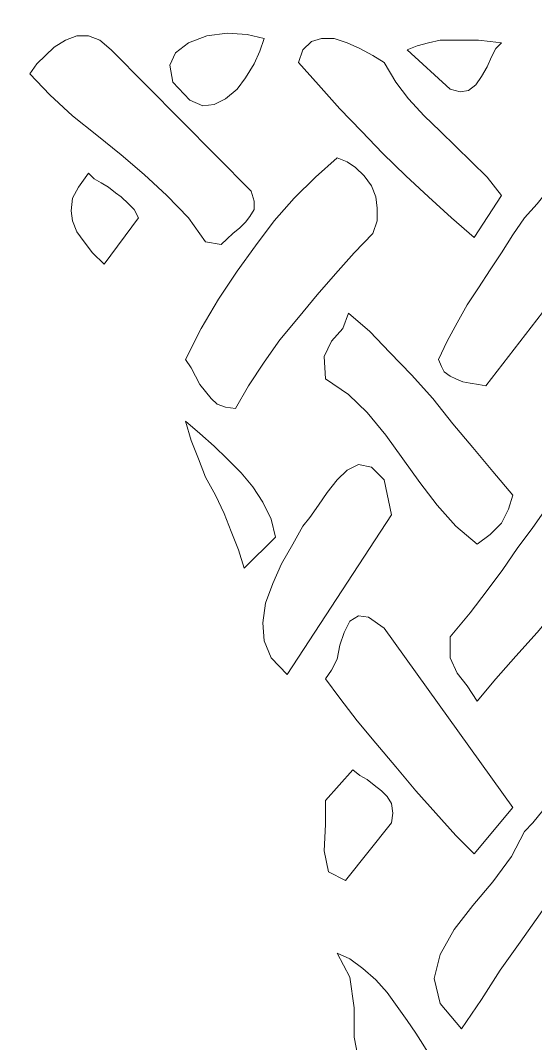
# Model space of a CAD drawing. Header units: millimetres. Extents: x -265 to 251, y -188 to 9.
# Drawn here: x 81.73 to 96.76, y -160.53 to -130.7 of the extents above; entities that cross this region are included whole.
import ezdxf

# ---------------------------------------------------------------- set-up
doc = ezdxf.new("R2010")
doc.units = ezdxf.units.MM
doc.header["$MEASUREMENT"] = 0
doc.layers.add('Camada 1', color=7, linetype='Continuous')

msp = doc.modelspace()

# ---------------------------------------------------------------- linework, layer by layer
at = {"layer": 'Camada 1', "color": 250, "lineweight": 9}
for points, knots in [([(53.7262, -98.2571), (53.7262, -98.2571), (56.5262, -98.2571), (56.5262, -98.2571), (56.5262, -98.2571), (56.5262, -98.2571), (140.9262, -98.2571), (140.9262, -98.2571), (140.9262, -98.2571), (140.9262, -98.2571), (143.7262, -98.2571), (143.7262, -98.2571), (143.7262, -98.2571), (143.7262, -98.2571), (146.9262, -98.2571), (146.9262, -98.2571), (146.9262, -98.2571), (148.583, -98.2571), (149.9262, -99.6003), (149.9262, -101.2571), (149.9262, -101.2571), (149.9262, -102.9139), (148.583, -104.2571), (146.9262, -104.2571), (146.9262, -104.2571), (146.9262, -104.2571), (146.5262, -104.2571), (146.5262, -104.2571), (146.5262, -104.2571), (146.5262, -104.2571), (146.5262, -101.4571), (146.5262, -101.4571), (146.5262, -101.4571), (146.5262, -101.4571), (143.7262, -101.4571), (143.7262, -101.4571), (143.7262, -101.4571), (143.7262, -101.4571), (143.7262, -104.2571), (143.7262, -104.2571), (143.7262, -104.2571), (143.7262, -104.2571), (143.7262, -119.2571), (143.7262, -119.2571), (143.7262, -119.2571), (143.7262, -119.2571), (146.9262, -119.2571), (146.9262, -119.2571), (146.9262, -119.2571), (148.583, -119.2571), (149.9262, -120.6003), (149.9262, -122.2571), (149.9262, -122.2571), (149.9262, -123.9139), (148.583, -125.2571), (146.9262, -125.2571), (146.9262, -125.2571), (146.9262, -125.2571), (146.5262, -125.2571), (146.5262, -125.2571), (146.5262, -125.2571), (146.5262, -125.2571), (146.5262, -122.4571), (146.5262, -122.4571), (146.5262, -122.4571), (146.5262, -122.4571), (143.7262, -122.4571), (143.7262, -122.4571), (143.7262, -122.4571), (143.7262, -122.4571), (143.7262, -125.2571), (143.7262, -125.2571), (143.7262, -125.2571), (143.7262, -125.2571), (143.7262, -140.2571), (143.7262, -140.2571), (143.7262, -140.2571), (143.7262, -140.2571), (146.9262, -140.2571), (146.9262, -140.2571), (146.9262, -140.2571), (148.583, -140.2571), (149.9262, -141.6003), (149.9262, -143.2571), (149.9262, -143.2571), (149.9262, -144.9139), (148.583, -146.2571), (146.9262, -146.2571), (146.9262, -146.2571), (146.9262, -146.2571), (146.5262, -146.2571), (146.5262, -146.2571), (146.5262, -146.2571), (146.5262, -146.2571), (146.5262, -143.4571), (146.5262, -143.4571), (146.5262, -143.4571), (146.5262, -143.4571), (143.7262, -143.4571), (143.7262, -143.4571), (143.7262, -143.4571), (143.7262, -143.4571), (143.7262, -146.2571), (143.7262, -146.2571), (143.7262, -146.2571), (143.7262, -146.2571), (143.7262, -161.2571), (143.7262, -161.2571), (143.7262, -161.2571), (143.7262, -161.2571), (146.9262, -161.2571), (146.9262, -161.2571), (146.9262, -161.2571), (148.583, -161.2571), (149.9262, -162.6003), (149.9262, -164.2571), (149.9262, -164.2571), (149.9262, -165.9139), (148.583, -167.2571), (146.9262, -167.2571), (146.9262, -167.2571), (146.9262, -167.2571), (146.5262, -167.2571), (146.5262, -167.2571), (146.5262, -167.2571), (146.5262, -167.2571), (146.5262, -164.4571), (146.5262, -164.4571), (146.5262, -164.4571), (146.5262, -164.4571), (143.7262, -164.4571), (143.7262, -164.4571), (143.7262, -164.4571), (143.7262, -164.4571), (143.7262, -167.2571), (143.7262, -167.2571), (143.7262, -167.2571), (143.7262, -167.2571), (143.7262, -182.2571), (143.7262, -182.2571), (143.7262, -182.2571), (143.7262, -182.2571), (146.9262, -182.2571), (146.9262, -182.2571), (146.9262, -182.2571), (148.583, -182.2571), (149.9262, -183.6003), (149.9262, -185.2571), (149.9262, -185.2571), (149.9262, -186.9139), (148.583, -188.2571), (146.9262, -188.2571), (146.9262, -188.2571), (146.9262, -188.2571), (146.5262, -188.2571), (146.5262, -188.2571), (146.5262, -188.2571), (146.5262, -188.2571), (146.5262, -185.4571), (146.5262, -185.4571), (146.5262, -185.4571), (146.5262, -185.4571), (143.7262, -185.4571), (143.7262, -185.4571), (143.7262, -185.4571), (143.7262, -185.4571), (143.7262, -188.2571), (143.7262, -188.2571), (143.7262, -188.2571), (143.7262, -188.2571), (140.9262, -188.2571), (140.9262, -188.2571), (140.9262, -188.2571), (140.9262, -188.2571), (56.5262, -188.2571), (56.5262, -188.2571), (56.5262, -188.2571), (56.5262, -188.2571), (53.7262, -188.2571), (53.7262, -188.2571), (53.7262, -188.2571), (53.7262, -188.2571), (53.7262, -185.4571), (53.7262, -185.4571), (53.7262, -185.4571), (53.7262, -185.4571), (50.9262, -185.4571), (50.9262, -185.4571), (50.9262, -185.4571), (50.9262, -185.4571), (50.9262, -188.2571), (50.9262, -188.2571), (50.9262, -188.2571), (50.9262, -188.2571), (50.5262, -188.2571), (50.5262, -188.2571), (50.5262, -188.2571), (48.8694, -188.2571), (47.5262, -186.9139), (47.5262, -185.2571), (47.5262, -185.2571), (47.5262, -183.6003), (48.8694, -182.2571), (50.5262, -182.2571), (50.5262, -182.2571), (50.5262, -182.2571), (53.7262, -182.2571), (53.7262, -182.2571), (53.7262, -182.2571), (53.7262, -182.2571), (53.7262, -167.2571), (53.7262, -167.2571), (53.7262, -167.2571), (53.7262, -167.2571), (53.7262, -164.4571), (53.7262, -164.4571), (53.7262, -164.4571), (53.7262, -164.4571), (50.9262, -164.4571), (50.9262, -164.4571), (50.9262, -164.4571), (50.9262, -164.4571), (50.9262, -167.2571), (50.9262, -167.2571), (50.9262, -167.2571), (50.9262, -167.2571), (50.5262, -167.2571), (50.5262, -167.2571), (50.5262, -167.2571), (48.8694, -167.2571), (47.5262, -165.9139), (47.5262, -164.2571), (47.5262, -164.2571), (47.5262, -162.6003), (48.8694, -161.2571), (50.5262, -161.2571), (50.5262, -161.2571), (50.5262, -161.2571), (53.7262, -161.2571), (53.7262, -161.2571), (53.7262, -161.2571), (53.7262, -161.2571), (53.7262, -146.2571), (53.7262, -146.2571), (53.7262, -146.2571), (53.7262, -146.2571), (53.7262, -143.4571), (53.7262, -143.4571), (53.7262, -143.4571), (53.7262, -143.4571), (50.9262, -143.4571), (50.9262, -143.4571), (50.9262, -143.4571), (50.9262, -143.4571), (50.9262, -146.2571), (50.9262, -146.2571), (50.9262, -146.2571), (50.9262, -146.2571), (50.5262, -146.2571), (50.5262, -146.2571), (50.5262, -146.2571), (48.8694, -146.2571), (47.5262, -144.9139), (47.5262, -143.2571), (47.5262, -143.2571), (47.5262, -141.6003), (48.8694, -140.2571), (50.5262, -140.2571), (50.5262, -140.2571), (50.5262, -140.2571), (53.7262, -140.2571), (53.7262, -140.2571), (53.7262, -140.2571), (53.7262, -140.2571), (53.7262, -125.2571), (53.7262, -125.2571), (53.7262, -125.2571), (53.7262, -125.2571), (53.7262, -122.4571), (53.7262, -122.4571), (53.7262, -122.4571), (53.7262, -122.4571), (50.9262, -122.4571), (50.9262, -122.4571), (50.9262, -122.4571), (50.9262, -122.4571), (50.9262, -125.2571), (50.9262, -125.2571), (50.9262, -125.2571), (50.9262, -125.2571), (50.5262, -125.2571), (50.5262, -125.2571), (50.5262, -125.2571), (48.8694, -125.2571), (47.5262, -123.9139), (47.5262, -122.2571), (47.5262, -122.2571), (47.5262, -120.6003), (48.8694, -119.2571), (50.5262, -119.2571), (50.5262, -119.2571), (50.5262, -119.2571), (53.7262, -119.2571), (53.7262, -119.2571), (53.7262, -119.2571), (53.7262, -119.2571), (53.7262, -104.2571), (53.7262, -104.2571), (53.7262, -104.2571), (53.7262, -104.2571), (53.7262, -101.4571), (53.7262, -101.4571), (53.7262, -101.4571), (53.7262, -101.4571), (50.9262, -101.4571), (50.9262, -101.4571), (50.9262, -101.4571), (50.9262, -101.4571), (50.9262, -104.2571), (50.9262, -104.2571), (50.9262, -104.2571), (50.9262, -104.2571), (50.5262, -104.2571), (50.5262, -104.2571), (50.5262, -104.2571), (48.8694, -104.2571), (47.5262, -102.9139), (47.5262, -101.2571), (47.5262, -101.2571), (47.5262, -99.6003), (48.8694, -98.2571), (50.5262, -98.2571), (50.5262, -98.2571), (50.5262, -98.2571), (53.7262, -98.2571), (53.7262, -98.2571)], [0, 0, 0, 0, 0.0117647, 0.0117647, 0.0117647, 0.0117647, 0.0235294, 0.0235294, 0.0235294, 0.0235294, 0.0352941, 0.0352941, 0.0352941, 0.0352941, 0.0470588, 0.0470588, 0.0470588, 0.0470588, 0.0588235, 0.0588235, 0.0588235, 0.0588235, 0.0705882, 0.0705882, 0.0705882, 0.0705882, 0.0823529, 0.0823529, 0.0823529, 0.0823529, 0.0941176, 0.0941176, 0.0941176, 0.0941176, 0.1058824, 0.1058824, 0.1058824, 0.1058824, 0.1176471, 0.1176471, 0.1176471, 0.1176471, 0.1294118, 0.1294118, 0.1294118, 0.1294118, 0.1411765, 0.1411765, 0.1411765, 0.1411765, 0.1529412, 0.1529412, 0.1529412, 0.1529412, 0.1647059, 0.1647059, 0.1647059, 0.1647059, 0.1764706, 0.1764706, 0.1764706, 0.1764706, 0.1882353, 0.1882353, 0.1882353, 0.1882353, 0.2, 0.2, 0.2, 0.2, 0.2117647, 0.2117647, 0.2117647, 0.2117647, 0.2235294, 0.2235294, 0.2235294, 0.2235294, 0.2352941, 0.2352941, 0.2352941, 0.2352941, 0.2470588, 0.2470588, 0.2470588, 0.2470588, 0.2588235, 0.2588235, 0.2588235, 0.2588235, 0.2705882, 0.2705882, 0.2705882, 0.2705882, 0.2823529, 0.2823529, 0.2823529, 0.2823529, 0.2941176, 0.2941176, 0.2941176, 0.2941176, 0.3058824, 0.3058824, 0.3058824, 0.3058824, 0.3176471, 0.3176471, 0.3176471, 0.3176471, 0.3294118, 0.3294118, 0.3294118, 0.3294118, 0.3411765, 0.3411765, 0.3411765, 0.3411765, 0.3529412, 0.3529412, 0.3529412, 0.3529412, 0.3647059, 0.3647059, 0.3647059, 0.3647059, 0.3764706, 0.3764706, 0.3764706, 0.3764706, 0.3882353, 0.3882353, 0.3882353, 0.3882353, 0.4, 0.4, 0.4, 0.4, 0.4117647, 0.4117647, 0.4117647, 0.4117647, 0.4235294, 0.4235294, 0.4235294, 0.4235294, 0.4352941, 0.4352941, 0.4352941, 0.4352941, 0.4470588, 0.4470588, 0.4470588, 0.4470588, 0.4588235, 0.4588235, 0.4588235, 0.4588235, 0.4705882, 0.4705882, 0.4705882, 0.4705882, 0.4823529, 0.4823529, 0.4823529, 0.4823529, 0.4941176, 0.4941176, 0.4941176, 0.4941176, 0.5058824, 0.5058824, 0.5058824, 0.5058824, 0.5176471, 0.5176471, 0.5176471, 0.5176471, 0.5294118, 0.5294118, 0.5294118, 0.5294118, 0.5411765, 0.5411765, 0.5411765, 0.5411765, 0.5529412, 0.5529412, 0.5529412, 0.5529412, 0.5647059, 0.5647059, 0.5647059, 0.5647059, 0.5764706, 0.5764706, 0.5764706, 0.5764706, 0.5882353, 0.5882353, 0.5882353, 0.5882353, 0.6, 0.6, 0.6, 0.6, 0.6117647, 0.6117647, 0.6117647, 0.6117647, 0.6235294, 0.6235294, 0.6235294, 0.6235294, 0.6352941, 0.6352941, 0.6352941, 0.6352941, 0.6470588, 0.6470588, 0.6470588, 0.6470588, 0.6588235, 0.6588235, 0.6588235, 0.6588235, 0.6705882, 0.6705882, 0.6705882, 0.6705882, 0.6823529, 0.6823529, 0.6823529, 0.6823529, 0.6941176, 0.6941176, 0.6941176, 0.6941176, 0.7058824, 0.7058824, 0.7058824, 0.7058824, 0.7176471, 0.7176471, 0.7176471, 0.7176471, 0.7294118, 0.7294118, 0.7294118, 0.7294118, 0.7411765, 0.7411765, 0.7411765, 0.7411765, 0.7529412, 0.7529412, 0.7529412, 0.7529412, 0.7647059, 0.7647059, 0.7647059, 0.7647059, 0.7764706, 0.7764706, 0.7764706, 0.7764706, 0.7882353, 0.7882353, 0.7882353, 0.7882353, 0.8, 0.8, 0.8, 0.8, 0.8117647, 0.8117647, 0.8117647, 0.8117647, 0.8235294, 0.8235294, 0.8235294, 0.8235294, 0.8352941, 0.8352941, 0.8352941, 0.8352941, 0.8470588, 0.8470588, 0.8470588, 0.8470588, 0.8588235, 0.8588235, 0.8588235, 0.8588235, 0.8705882, 0.8705882, 0.8705882, 0.8705882, 0.8823529, 0.8823529, 0.8823529, 0.8823529, 0.8941176, 0.8941176, 0.8941176, 0.8941176, 0.9058824, 0.9058824, 0.9058824, 0.9058824, 0.9176471, 0.9176471, 0.9176471, 0.9176471, 0.9294118, 0.9294118, 0.9294118, 0.9294118, 0.9411765, 0.9411765, 0.9411765, 0.9411765, 0.9529412, 0.9529412, 0.9529412, 0.9529412, 0.9647059, 0.9647059, 0.9647059, 0.9647059, 0.9764706, 0.9764706, 0.9764706, 0.9764706, 1, 1, 1, 1]), ([(88.4657, -135.6819), (88.4657, -135.6819), (88.5489, -135.9677), (88.5489, -135.9677), (88.5489, -135.9677), (88.5489, -135.9677), (88.5489, -136.2128), (88.5489, -136.2128), (88.5489, -136.2128), (88.5489, -136.2128), (88.4238, -136.4169), (88.4238, -136.4169), (88.4238, -136.4169), (88.4238, -136.4169), (88.2987, -136.5804), (88.2987, -136.5804), (88.2987, -136.5804), (88.2987, -136.5804), (88.132, -136.7436), (88.132, -136.7436), (88.132, -136.7436), (88.132, -136.7436), (87.9232, -136.9071), (87.9232, -136.9071), (87.9232, -136.9071), (87.9232, -136.9071), (87.7566, -137.0703), (87.7566, -137.0703), (87.7566, -137.0703), (87.7566, -137.0703), (87.5895, -137.2335), (87.5895, -137.2335), (87.5895, -137.2335), (87.5895, -137.2335), (87.1309, -137.1521), (87.1309, -137.1521), (87.1309, -137.1521), (87.1309, -137.1521), (86.6303, -136.4577), (86.6303, -136.4577), (86.6303, -136.4577), (86.6303, -136.4577), (86.0047, -135.8043), (86.0047, -135.8043), (86.0047, -135.8043), (86.0047, -135.8043), (85.3374, -135.1918), (85.3374, -135.1918), (85.3374, -135.1918), (85.3374, -135.1918), (84.67, -134.6201), (84.67, -134.6201), (84.67, -134.6201), (84.67, -134.6201), (83.9608, -134.0483), (83.9608, -134.0483), (83.9608, -134.0483), (83.9608, -134.0483), (83.2517, -133.4766), (83.2517, -133.4766), (83.2517, -133.4766), (83.2517, -133.4766), (82.5843, -132.8641), (82.5843, -132.8641), (82.5843, -132.8641), (82.5843, -132.8641), (82.0005, -132.2516), (82.0005, -132.2516), (82.0005, -132.2516), (82.0005, -132.2516), (82.2089, -131.9657), (82.2089, -131.9657), (82.2089, -131.9657), (82.2089, -131.9657), (82.4593, -131.7206), (82.4593, -131.7206), (82.4593, -131.7206), (82.4593, -131.7206), (82.7096, -131.4756), (82.7096, -131.4756), (82.7096, -131.4756), (82.7096, -131.4756), (83.0433, -131.2715), (83.0433, -131.2715), (83.0433, -131.2715), (83.0433, -131.2715), (83.3769, -131.1488), (83.3769, -131.1488), (83.3769, -131.1488), (83.3769, -131.1488), (83.7106, -131.1488), (83.7106, -131.1488), (83.7106, -131.1488), (83.7106, -131.1488), (84.0443, -131.2715), (84.0443, -131.2715), (84.0443, -131.2715), (84.0443, -131.2715), (84.378, -131.5573), (84.378, -131.5573), (84.378, -131.5573), (84.378, -131.5573), (88.4657, -135.6819), (88.4657, -135.6819)], [0, 0, 0, 0, 0.037037, 0.037037, 0.037037, 0.037037, 0.0740741, 0.0740741, 0.0740741, 0.0740741, 0.1111111, 0.1111111, 0.1111111, 0.1111111, 0.1481481, 0.1481481, 0.1481481, 0.1481481, 0.1851852, 0.1851852, 0.1851852, 0.1851852, 0.2222222, 0.2222222, 0.2222222, 0.2222222, 0.2592593, 0.2592593, 0.2592593, 0.2592593, 0.2962963, 0.2962963, 0.2962963, 0.2962963, 0.3333333, 0.3333333, 0.3333333, 0.3333333, 0.3703704, 0.3703704, 0.3703704, 0.3703704, 0.4074074, 0.4074074, 0.4074074, 0.4074074, 0.4444444, 0.4444444, 0.4444444, 0.4444444, 0.4814815, 0.4814815, 0.4814815, 0.4814815, 0.5185185, 0.5185185, 0.5185185, 0.5185185, 0.5555556, 0.5555556, 0.5555556, 0.5555556, 0.5925926, 0.5925926, 0.5925926, 0.5925926, 0.6296296, 0.6296296, 0.6296296, 0.6296296, 0.6666667, 0.6666667, 0.6666667, 0.6666667, 0.7037037, 0.7037037, 0.7037037, 0.7037037, 0.7407407, 0.7407407, 0.7407407, 0.7407407, 0.7777778, 0.7777778, 0.7777778, 0.7777778, 0.8148148, 0.8148148, 0.8148148, 0.8148148, 0.8518519, 0.8518519, 0.8518519, 0.8518519, 0.8888889, 0.8888889, 0.8888889, 0.8888889, 0.9259259, 0.9259259, 0.9259259, 0.9259259, 1, 1, 1, 1]), ([(88.8408, -131.2305), (88.8408, -131.2305), (88.7158, -131.5982), (88.7158, -131.5982), (88.7158, -131.5982), (88.7158, -131.5982), (88.5489, -131.9657), (88.5489, -131.9657), (88.5489, -131.9657), (88.5489, -131.9657), (88.2987, -132.374), (88.2987, -132.374), (88.2987, -132.374), (88.2987, -132.374), (88.0485, -132.7007), (88.0485, -132.7007), (88.0485, -132.7007), (88.0485, -132.7007), (87.7148, -132.9867), (87.7148, -132.9867), (87.7148, -132.9867), (87.7148, -132.9867), (87.3812, -133.1499), (87.3812, -133.1499), (87.3812, -133.1499), (87.3812, -133.1499), (87.0474, -133.1908), (87.0474, -133.1908), (87.0474, -133.1908), (87.0474, -133.1908), (86.672, -133.0273), (86.672, -133.0273), (86.672, -133.0273), (86.672, -133.0273), (86.1714, -132.4966), (86.1714, -132.4966), (86.1714, -132.4966), (86.1714, -132.4966), (86.0881, -132.0066), (86.0881, -132.0066), (86.0881, -132.0066), (86.0881, -132.0066), (86.2548, -131.6391), (86.2548, -131.6391), (86.2548, -131.6391), (86.2548, -131.6391), (86.6303, -131.3531), (86.6303, -131.3531), (86.6303, -131.3531), (86.6303, -131.3531), (87.1724, -131.1488), (87.1724, -131.1488), (87.1724, -131.1488), (87.1724, -131.1488), (87.7566, -131.0672), (87.7566, -131.0672), (87.7566, -131.0672), (87.7566, -131.0672), (88.3404, -131.1081), (88.3404, -131.1081), (88.3404, -131.1081), (88.3404, -131.1081), (88.8408, -131.2305), (88.8408, -131.2305)], [0, 0, 0, 0, 0.0588235, 0.0588235, 0.0588235, 0.0588235, 0.1176471, 0.1176471, 0.1176471, 0.1176471, 0.1764706, 0.1764706, 0.1764706, 0.1764706, 0.2352941, 0.2352941, 0.2352941, 0.2352941, 0.2941176, 0.2941176, 0.2941176, 0.2941176, 0.3529412, 0.3529412, 0.3529412, 0.3529412, 0.4117647, 0.4117647, 0.4117647, 0.4117647, 0.4705882, 0.4705882, 0.4705882, 0.4705882, 0.5294118, 0.5294118, 0.5294118, 0.5294118, 0.5882353, 0.5882353, 0.5882353, 0.5882353, 0.6470588, 0.6470588, 0.6470588, 0.6470588, 0.7058824, 0.7058824, 0.7058824, 0.7058824, 0.7647059, 0.7647059, 0.7647059, 0.7647059, 0.8235294, 0.8235294, 0.8235294, 0.8235294, 0.8823529, 0.8823529, 0.8823529, 0.8823529, 1, 1, 1, 1]), ([(95.7649, -135.8043), (95.7649, -135.8043), (94.9723, -137.0295), (94.9723, -137.0295), (94.9723, -137.0295), (94.9723, -137.0295), (94.305, -136.4577), (94.305, -136.4577), (94.305, -136.4577), (94.305, -136.4577), (93.6375, -135.8452), (93.6375, -135.8452), (93.6375, -135.8452), (93.6375, -135.8452), (92.9702, -135.2327), (92.9702, -135.2327), (92.9702, -135.2327), (92.9702, -135.2327), (92.3029, -134.5793), (92.3029, -134.5793), (92.3029, -134.5793), (92.3029, -134.5793), (91.6773, -133.926), (91.6773, -133.926), (91.6773, -133.926), (91.6773, -133.926), (91.0516, -133.2725), (91.0516, -133.2725), (91.0516, -133.2725), (91.0516, -133.2725), (90.426, -132.5783), (90.426, -132.5783), (90.426, -132.5783), (90.426, -132.5783), (89.8419, -131.9249), (89.8419, -131.9249), (89.8419, -131.9249), (89.8419, -131.9249), (89.967, -131.5573), (89.967, -131.5573), (89.967, -131.5573), (89.967, -131.5573), (90.2174, -131.3123), (90.2174, -131.3123), (90.2174, -131.3123), (90.2174, -131.3123), (90.5093, -131.2305), (90.5093, -131.2305), (90.5093, -131.2305), (90.5093, -131.2305), (90.8847, -131.2305), (90.8847, -131.2305), (90.8847, -131.2305), (90.8847, -131.2305), (91.26, -131.3531), (91.26, -131.3531), (91.26, -131.3531), (91.26, -131.3531), (91.6356, -131.5165), (91.6356, -131.5165), (91.6356, -131.5165), (91.6356, -131.5165), (92.011, -131.7206), (92.011, -131.7206), (92.011, -131.7206), (92.011, -131.7206), (92.3446, -131.9249), (92.3446, -131.9249), (92.3446, -131.9249), (92.3446, -131.9249), (92.6782, -132.4966), (92.6782, -132.4966), (92.6782, -132.4966), (92.6782, -132.4966), (93.0537, -132.9867), (93.0537, -132.9867), (93.0537, -132.9867), (93.0537, -132.9867), (93.5125, -133.4766), (93.5125, -133.4766), (93.5125, -133.4766), (93.5125, -133.4766), (93.9713, -133.926), (93.9713, -133.926), (93.9713, -133.926), (93.9713, -133.926), (94.4302, -134.3751), (94.4302, -134.3751), (94.4302, -134.3751), (94.4302, -134.3751), (94.8889, -134.8243), (94.8889, -134.8243), (94.8889, -134.8243), (94.8889, -134.8243), (95.3478, -135.2736), (95.3478, -135.2736), (95.3478, -135.2736), (95.3478, -135.2736), (95.7649, -135.8043), (95.7649, -135.8043)], [0, 0, 0, 0, 0.0384615, 0.0384615, 0.0384615, 0.0384615, 0.0769231, 0.0769231, 0.0769231, 0.0769231, 0.1153846, 0.1153846, 0.1153846, 0.1153846, 0.1538462, 0.1538462, 0.1538462, 0.1538462, 0.1923077, 0.1923077, 0.1923077, 0.1923077, 0.2307692, 0.2307692, 0.2307692, 0.2307692, 0.2692308, 0.2692308, 0.2692308, 0.2692308, 0.3076923, 0.3076923, 0.3076923, 0.3076923, 0.3461538, 0.3461538, 0.3461538, 0.3461538, 0.3846154, 0.3846154, 0.3846154, 0.3846154, 0.4230769, 0.4230769, 0.4230769, 0.4230769, 0.4615385, 0.4615385, 0.4615385, 0.4615385, 0.5, 0.5, 0.5, 0.5, 0.5384615, 0.5384615, 0.5384615, 0.5384615, 0.5769231, 0.5769231, 0.5769231, 0.5769231, 0.6153846, 0.6153846, 0.6153846, 0.6153846, 0.6538462, 0.6538462, 0.6538462, 0.6538462, 0.6923077, 0.6923077, 0.6923077, 0.6923077, 0.7307692, 0.7307692, 0.7307692, 0.7307692, 0.7692308, 0.7692308, 0.7692308, 0.7692308, 0.8076923, 0.8076923, 0.8076923, 0.8076923, 0.8461538, 0.8461538, 0.8461538, 0.8461538, 0.8846154, 0.8846154, 0.8846154, 0.8846154, 0.9230769, 0.9230769, 0.9230769, 0.9230769, 1, 1, 1, 1]), ([(95.7649, -131.3531), (95.7649, -131.3531), (95.598, -131.5165), (95.598, -131.5165), (95.598, -131.5165), (95.598, -131.5165), (95.4727, -131.7614), (95.4727, -131.7614), (95.4727, -131.7614), (95.4727, -131.7614), (95.3478, -132.0474), (95.3478, -132.0474), (95.3478, -132.0474), (95.3478, -132.0474), (95.1808, -132.3333), (95.1808, -132.3333), (95.1808, -132.3333), (95.1808, -132.3333), (95.0142, -132.5783), (95.0142, -132.5783), (95.0142, -132.5783), (95.0142, -132.5783), (94.8054, -132.7415), (94.8054, -132.7415), (94.8054, -132.7415), (94.8054, -132.7415), (94.5553, -132.7824), (94.5553, -132.7824), (94.5553, -132.7824), (94.5553, -132.7824), (94.2632, -132.7007), (94.2632, -132.7007), (94.2632, -132.7007), (94.2632, -132.7007), (93.0119, -131.5573), (93.0119, -131.5573), (93.0119, -131.5573), (93.0119, -131.5573), (93.3039, -131.4347), (93.3039, -131.4347), (93.3039, -131.4347), (93.3039, -131.4347), (93.6375, -131.3531), (93.6375, -131.3531), (93.6375, -131.3531), (93.6375, -131.3531), (93.9713, -131.2715), (93.9713, -131.2715), (93.9713, -131.2715), (93.9713, -131.2715), (94.3467, -131.2715), (94.3467, -131.2715), (94.3467, -131.2715), (94.3467, -131.2715), (94.7221, -131.2715), (94.7221, -131.2715), (94.7221, -131.2715), (94.7221, -131.2715), (95.0976, -131.2715), (95.0976, -131.2715), (95.0976, -131.2715), (95.0976, -131.2715), (95.4312, -131.3123), (95.4312, -131.3123), (95.4312, -131.3123), (95.4312, -131.3123), (95.7649, -131.3531), (95.7649, -131.3531)], [0, 0, 0, 0, 0.0555556, 0.0555556, 0.0555556, 0.0555556, 0.1111111, 0.1111111, 0.1111111, 0.1111111, 0.1666667, 0.1666667, 0.1666667, 0.1666667, 0.2222222, 0.2222222, 0.2222222, 0.2222222, 0.2777778, 0.2777778, 0.2777778, 0.2777778, 0.3333333, 0.3333333, 0.3333333, 0.3333333, 0.3888889, 0.3888889, 0.3888889, 0.3888889, 0.4444444, 0.4444444, 0.4444444, 0.4444444, 0.5, 0.5, 0.5, 0.5, 0.5555556, 0.5555556, 0.5555556, 0.5555556, 0.6111111, 0.6111111, 0.6111111, 0.6111111, 0.6666667, 0.6666667, 0.6666667, 0.6666667, 0.7222222, 0.7222222, 0.7222222, 0.7222222, 0.7777778, 0.7777778, 0.7777778, 0.7777778, 0.8333333, 0.8333333, 0.8333333, 0.8333333, 0.8888889, 0.8888889, 0.8888889, 0.8888889, 1, 1, 1, 1]), ([(100.1025, -135.151), (100.1025, -135.151), (95.306, -141.3582), (95.306, -141.3582), (95.306, -141.3582), (95.306, -141.3582), (95.0976, -141.3175), (95.0976, -141.3175), (95.0976, -141.3175), (95.0976, -141.3175), (94.8471, -141.2766), (94.8471, -141.2766), (94.8471, -141.2766), (94.8471, -141.2766), (94.6386, -141.2357), (94.6386, -141.2357), (94.6386, -141.2357), (94.6386, -141.2357), (94.4302, -141.154), (94.4302, -141.154), (94.4302, -141.154), (94.4302, -141.154), (94.2632, -141.0724), (94.2632, -141.0724), (94.2632, -141.0724), (94.2632, -141.0724), (94.0964, -140.9498), (94.0964, -140.9498), (94.0964, -140.9498), (94.0964, -140.9498), (94.0131, -140.7866), (94.0131, -140.7866), (94.0131, -140.7866), (94.0131, -140.7866), (93.9296, -140.5823), (93.9296, -140.5823), (93.9296, -140.5823), (93.9296, -140.5823), (94.1798, -140.0514), (94.1798, -140.0514), (94.1798, -140.0514), (94.1798, -140.0514), (94.4718, -139.5204), (94.4718, -139.5204), (94.4718, -139.5204), (94.4718, -139.5204), (94.7639, -138.9897), (94.7639, -138.9897), (94.7639, -138.9897), (94.7639, -138.9897), (95.0976, -138.4998), (95.0976, -138.4998), (95.0976, -138.4998), (95.0976, -138.4998), (95.4312, -137.9687), (95.4312, -137.9687), (95.4312, -137.9687), (95.4312, -137.9687), (95.7649, -137.4787), (95.7649, -137.4787), (95.7649, -137.4787), (95.7649, -137.4787), (96.0986, -136.9478), (96.0986, -136.9478), (96.0986, -136.9478), (96.0986, -136.9478), (96.4323, -136.4577), (96.4323, -136.4577), (96.4323, -136.4577), (96.4323, -136.4577), (96.8075, -136.0493), (96.8075, -136.0493), (96.8075, -136.0493), (96.8075, -136.0493), (97.2664, -135.4777), (97.2664, -135.4777), (97.2664, -135.4777), (97.2664, -135.4777), (97.6835, -134.8652), (97.6835, -134.8652), (97.6835, -134.8652), (97.6835, -134.8652), (98.184, -134.3342), (98.184, -134.3342), (98.184, -134.3342), (98.184, -134.3342), (98.6012, -133.9668), (98.6012, -133.9668), (98.6012, -133.9668), (98.6012, -133.9668), (99.1015, -133.926), (99.1015, -133.926), (99.1015, -133.926), (99.1015, -133.926), (99.602, -134.2527), (99.602, -134.2527), (99.602, -134.2527), (99.602, -134.2527), (100.1025, -135.151), (100.1025, -135.151)], [0, 0, 0, 0, 0.0384615, 0.0384615, 0.0384615, 0.0384615, 0.0769231, 0.0769231, 0.0769231, 0.0769231, 0.1153846, 0.1153846, 0.1153846, 0.1153846, 0.1538462, 0.1538462, 0.1538462, 0.1538462, 0.1923077, 0.1923077, 0.1923077, 0.1923077, 0.2307692, 0.2307692, 0.2307692, 0.2307692, 0.2692308, 0.2692308, 0.2692308, 0.2692308, 0.3076923, 0.3076923, 0.3076923, 0.3076923, 0.3461538, 0.3461538, 0.3461538, 0.3461538, 0.3846154, 0.3846154, 0.3846154, 0.3846154, 0.4230769, 0.4230769, 0.4230769, 0.4230769, 0.4615385, 0.4615385, 0.4615385, 0.4615385, 0.5, 0.5, 0.5, 0.5, 0.5384615, 0.5384615, 0.5384615, 0.5384615, 0.5769231, 0.5769231, 0.5769231, 0.5769231, 0.6153846, 0.6153846, 0.6153846, 0.6153846, 0.6538462, 0.6538462, 0.6538462, 0.6538462, 0.6923077, 0.6923077, 0.6923077, 0.6923077, 0.7307692, 0.7307692, 0.7307692, 0.7307692, 0.7692308, 0.7692308, 0.7692308, 0.7692308, 0.8076923, 0.8076923, 0.8076923, 0.8076923, 0.8461538, 0.8461538, 0.8461538, 0.8461538, 0.8846154, 0.8846154, 0.8846154, 0.8846154, 0.9230769, 0.9230769, 0.9230769, 0.9230769, 1, 1, 1, 1]), ([(92.011, -136.9071), (92.011, -136.9071), (91.4687, -137.4787), (91.4687, -137.4787), (91.4687, -137.4787), (91.4687, -137.4787), (90.9264, -138.0914), (90.9264, -138.0914), (90.9264, -138.0914), (90.9264, -138.0914), (90.3842, -138.7037), (90.3842, -138.7037), (90.3842, -138.7037), (90.3842, -138.7037), (89.8419, -139.3573), (89.8419, -139.3573), (89.8419, -139.3573), (89.8419, -139.3573), (89.2997, -140.0106), (89.2997, -140.0106), (89.2997, -140.0106), (89.2997, -140.0106), (88.8408, -140.664), (88.8408, -140.664), (88.8408, -140.664), (88.8408, -140.664), (88.3822, -141.3582), (88.3822, -141.3582), (88.3822, -141.3582), (88.3822, -141.3582), (88.0067, -142.0117), (88.0067, -142.0117), (88.0067, -142.0117), (88.0067, -142.0117), (87.7148, -141.9708), (87.7148, -141.9708), (87.7148, -141.9708), (87.7148, -141.9708), (87.4645, -141.889), (87.4645, -141.889), (87.4645, -141.889), (87.4645, -141.889), (87.2977, -141.7259), (87.2977, -141.7259), (87.2977, -141.7259), (87.2977, -141.7259), (87.1309, -141.5215), (87.1309, -141.5215), (87.1309, -141.5215), (87.1309, -141.5215), (86.964, -141.3175), (86.964, -141.3175), (86.964, -141.3175), (86.964, -141.3175), (86.8387, -141.0724), (86.8387, -141.0724), (86.8387, -141.0724), (86.8387, -141.0724), (86.7137, -140.8273), (86.7137, -140.8273), (86.7137, -140.8273), (86.7137, -140.8273), (86.5469, -140.5823), (86.5469, -140.5823), (86.5469, -140.5823), (86.5469, -140.5823), (87.0056, -139.6839), (87.0056, -139.6839), (87.0056, -139.6839), (87.0056, -139.6839), (87.5062, -138.8264), (87.5062, -138.8264), (87.5062, -138.8264), (87.5062, -138.8264), (88.0485, -138.0096), (88.0485, -138.0096), (88.0485, -138.0096), (88.0485, -138.0096), (88.5907, -137.2744), (88.5907, -137.2744), (88.5907, -137.2744), (88.5907, -137.2744), (89.133, -136.5395), (89.133, -136.5395), (89.133, -136.5395), (89.133, -136.5395), (89.7168, -135.8861), (89.7168, -135.8861), (89.7168, -135.8861), (89.7168, -135.8861), (90.3425, -135.2736), (90.3425, -135.2736), (90.3425, -135.2736), (90.3425, -135.2736), (90.9682, -134.7018), (90.9682, -134.7018), (90.9682, -134.7018), (90.9682, -134.7018), (91.26, -134.8243), (91.26, -134.8243), (91.26, -134.8243), (91.26, -134.8243), (91.5103, -134.9875), (91.5103, -134.9875), (91.5103, -134.9875), (91.5103, -134.9875), (91.7607, -135.2327), (91.7607, -135.2327), (91.7607, -135.2327), (91.7607, -135.2327), (91.9693, -135.5186), (91.9693, -135.5186), (91.9693, -135.5186), (91.9693, -135.5186), (92.0944, -135.8452), (92.0944, -135.8452), (92.0944, -135.8452), (92.0944, -135.8452), (92.1361, -136.172), (92.1361, -136.172), (92.1361, -136.172), (92.1361, -136.172), (92.1361, -136.5395), (92.1361, -136.5395), (92.1361, -136.5395), (92.1361, -136.5395), (92.011, -136.9071), (92.011, -136.9071)], [0, 0, 0, 0, 0.030303, 0.030303, 0.030303, 0.030303, 0.0606061, 0.0606061, 0.0606061, 0.0606061, 0.0909091, 0.0909091, 0.0909091, 0.0909091, 0.1212121, 0.1212121, 0.1212121, 0.1212121, 0.1515152, 0.1515152, 0.1515152, 0.1515152, 0.1818182, 0.1818182, 0.1818182, 0.1818182, 0.2121212, 0.2121212, 0.2121212, 0.2121212, 0.2424242, 0.2424242, 0.2424242, 0.2424242, 0.2727273, 0.2727273, 0.2727273, 0.2727273, 0.3030303, 0.3030303, 0.3030303, 0.3030303, 0.3333333, 0.3333333, 0.3333333, 0.3333333, 0.3636364, 0.3636364, 0.3636364, 0.3636364, 0.3939394, 0.3939394, 0.3939394, 0.3939394, 0.4242424, 0.4242424, 0.4242424, 0.4242424, 0.4545455, 0.4545455, 0.4545455, 0.4545455, 0.4848485, 0.4848485, 0.4848485, 0.4848485, 0.5151515, 0.5151515, 0.5151515, 0.5151515, 0.5454545, 0.5454545, 0.5454545, 0.5454545, 0.5757576, 0.5757576, 0.5757576, 0.5757576, 0.6060606, 0.6060606, 0.6060606, 0.6060606, 0.6363636, 0.6363636, 0.6363636, 0.6363636, 0.6666667, 0.6666667, 0.6666667, 0.6666667, 0.6969697, 0.6969697, 0.6969697, 0.6969697, 0.7272727, 0.7272727, 0.7272727, 0.7272727, 0.7575758, 0.7575758, 0.7575758, 0.7575758, 0.7878788, 0.7878788, 0.7878788, 0.7878788, 0.8181818, 0.8181818, 0.8181818, 0.8181818, 0.8484848, 0.8484848, 0.8484848, 0.8484848, 0.8787879, 0.8787879, 0.8787879, 0.8787879, 0.9090909, 0.9090909, 0.9090909, 0.9090909, 0.9393939, 0.9393939, 0.9393939, 0.9393939, 1, 1, 1, 1]), ([(85.1703, -136.4577), (85.1703, -136.4577), (84.1695, -137.8054), (84.1695, -137.8054), (84.1695, -137.8054), (84.1695, -137.8054), (83.8358, -137.4787), (83.8358, -137.4787), (83.8358, -137.4787), (83.8358, -137.4787), (83.5854, -137.1521), (83.5854, -137.1521), (83.5854, -137.1521), (83.5854, -137.1521), (83.3769, -136.8661), (83.3769, -136.8661), (83.3769, -136.8661), (83.3769, -136.8661), (83.2517, -136.5395), (83.2517, -136.5395), (83.2517, -136.5395), (83.2517, -136.5395), (83.21, -136.2538), (83.21, -136.2538), (83.21, -136.2538), (83.21, -136.2538), (83.2517, -135.8861), (83.2517, -135.8861), (83.2517, -135.8861), (83.2517, -135.8861), (83.4186, -135.5594), (83.4186, -135.5594), (83.4186, -135.5594), (83.4186, -135.5594), (83.7106, -135.151), (83.7106, -135.151), (83.7106, -135.151), (83.7106, -135.151), (83.8773, -135.3142), (83.8773, -135.3142), (83.8773, -135.3142), (83.8773, -135.3142), (84.086, -135.4368), (84.086, -135.4368), (84.086, -135.4368), (84.086, -135.4368), (84.2945, -135.5594), (84.2945, -135.5594), (84.2945, -135.5594), (84.2945, -135.5594), (84.5031, -135.7227), (84.5031, -135.7227), (84.5031, -135.7227), (84.5031, -135.7227), (84.67, -135.8452), (84.67, -135.8452), (84.67, -135.8452), (84.67, -135.8452), (84.8784, -136.0493), (84.8784, -136.0493), (84.8784, -136.0493), (84.8784, -136.0493), (85.0453, -136.2128), (85.0453, -136.2128), (85.0453, -136.2128), (85.0453, -136.2128), (85.1703, -136.4577), (85.1703, -136.4577)], [0, 0, 0, 0, 0.0555556, 0.0555556, 0.0555556, 0.0555556, 0.1111111, 0.1111111, 0.1111111, 0.1111111, 0.1666667, 0.1666667, 0.1666667, 0.1666667, 0.2222222, 0.2222222, 0.2222222, 0.2222222, 0.2777778, 0.2777778, 0.2777778, 0.2777778, 0.3333333, 0.3333333, 0.3333333, 0.3333333, 0.3888889, 0.3888889, 0.3888889, 0.3888889, 0.4444444, 0.4444444, 0.4444444, 0.4444444, 0.5, 0.5, 0.5, 0.5, 0.5555556, 0.5555556, 0.5555556, 0.5555556, 0.6111111, 0.6111111, 0.6111111, 0.6111111, 0.6666667, 0.6666667, 0.6666667, 0.6666667, 0.7222222, 0.7222222, 0.7222222, 0.7222222, 0.7777778, 0.7777778, 0.7777778, 0.7777778, 0.8333333, 0.8333333, 0.8333333, 0.8333333, 0.8888889, 0.8888889, 0.8888889, 0.8888889, 1, 1, 1, 1]), ([(96.0986, -144.5433), (96.0986, -144.5433), (95.9734, -144.9518), (95.9734, -144.9518), (95.9734, -144.9518), (95.9734, -144.9518), (95.7649, -145.3602), (95.7649, -145.3602), (95.7649, -145.3602), (95.7649, -145.3602), (95.4312, -145.6869), (95.4312, -145.6869), (95.4312, -145.6869), (95.4312, -145.6869), (95.0558, -145.9729), (95.0558, -145.9729), (95.0558, -145.9729), (95.0558, -145.9729), (94.4302, -145.4417), (94.4302, -145.4417), (94.4302, -145.4417), (94.4302, -145.4417), (93.8878, -144.8293), (93.8878, -144.8293), (93.8878, -144.8293), (93.8878, -144.8293), (93.3874, -144.1757), (93.3874, -144.1757), (93.3874, -144.1757), (93.3874, -144.1757), (92.8868, -143.4816), (92.8868, -143.4816), (92.8868, -143.4816), (92.8868, -143.4816), (92.3864, -142.7875), (92.3864, -142.7875), (92.3864, -142.7875), (92.3864, -142.7875), (91.844, -142.1342), (91.844, -142.1342), (91.844, -142.1342), (91.844, -142.1342), (91.3019, -141.6033), (91.3019, -141.6033), (91.3019, -141.6033), (91.3019, -141.6033), (90.6344, -141.154), (90.6344, -141.154), (90.6344, -141.154), (90.6344, -141.154), (90.5927, -140.5005), (90.5927, -140.5005), (90.5927, -140.5005), (90.5927, -140.5005), (90.8014, -140.0514), (90.8014, -140.0514), (90.8014, -140.0514), (90.8014, -140.0514), (91.135, -139.6839), (91.135, -139.6839), (91.135, -139.6839), (91.135, -139.6839), (91.3019, -139.2346), (91.3019, -139.2346), (91.3019, -139.2346), (91.3019, -139.2346), (91.9274, -139.7656), (91.9274, -139.7656), (91.9274, -139.7656), (91.9274, -139.7656), (92.5115, -140.3782), (92.5115, -140.3782), (92.5115, -140.3782), (92.5115, -140.3782), (93.1372, -141.0315), (93.1372, -141.0315), (93.1372, -141.0315), (93.1372, -141.0315), (93.7628, -141.7259), (93.7628, -141.7259), (93.7628, -141.7259), (93.7628, -141.7259), (94.3467, -142.4608), (94.3467, -142.4608), (94.3467, -142.4608), (94.3467, -142.4608), (94.9306, -143.1548), (94.9306, -143.1548), (94.9306, -143.1548), (94.9306, -143.1548), (95.5145, -143.8491), (95.5145, -143.8491), (95.5145, -143.8491), (95.5145, -143.8491), (96.0986, -144.5433), (96.0986, -144.5433)], [0, 0, 0, 0, 0.04, 0.04, 0.04, 0.04, 0.08, 0.08, 0.08, 0.08, 0.12, 0.12, 0.12, 0.12, 0.16, 0.16, 0.16, 0.16, 0.2, 0.2, 0.2, 0.2, 0.24, 0.24, 0.24, 0.24, 0.28, 0.28, 0.28, 0.28, 0.32, 0.32, 0.32, 0.32, 0.36, 0.36, 0.36, 0.36, 0.4, 0.4, 0.4, 0.4, 0.44, 0.44, 0.44, 0.44, 0.48, 0.48, 0.48, 0.48, 0.52, 0.52, 0.52, 0.52, 0.56, 0.56, 0.56, 0.56, 0.6, 0.6, 0.6, 0.6, 0.64, 0.64, 0.64, 0.64, 0.68, 0.68, 0.68, 0.68, 0.72, 0.72, 0.72, 0.72, 0.76, 0.76, 0.76, 0.76, 0.8, 0.8, 0.8, 0.8, 0.84, 0.84, 0.84, 0.84, 0.88, 0.88, 0.88, 0.88, 0.92, 0.92, 0.92, 0.92, 1, 1, 1, 1]), ([(89.1746, -145.7684), (89.1746, -145.7684), (88.257, -146.6669), (88.257, -146.6669), (88.257, -146.6669), (88.257, -146.6669), (88.0902, -146.136), (88.0902, -146.136), (88.0902, -146.136), (88.0902, -146.136), (87.8815, -145.6052), (87.8815, -145.6052), (87.8815, -145.6052), (87.8815, -145.6052), (87.6731, -145.0742), (87.6731, -145.0742), (87.6731, -145.0742), (87.6731, -145.0742), (87.4228, -144.5433), (87.4228, -144.5433), (87.4228, -144.5433), (87.4228, -144.5433), (87.1309, -144.0126), (87.1309, -144.0126), (87.1309, -144.0126), (87.1309, -144.0126), (86.9222, -143.4816), (86.9222, -143.4816), (86.9222, -143.4816), (86.9222, -143.4816), (86.7137, -142.9509), (86.7137, -142.9509), (86.7137, -142.9509), (86.7137, -142.9509), (86.5469, -142.3792), (86.5469, -142.3792), (86.5469, -142.3792), (86.5469, -142.3792), (86.964, -142.7469), (86.964, -142.7469), (86.964, -142.7469), (86.964, -142.7469), (87.3812, -143.1139), (87.3812, -143.1139), (87.3812, -143.1139), (87.3812, -143.1139), (87.7566, -143.4816), (87.7566, -143.4816), (87.7566, -143.4816), (87.7566, -143.4816), (88.1735, -143.89), (88.1735, -143.89), (88.1735, -143.89), (88.1735, -143.89), (88.5072, -144.2984), (88.5072, -144.2984), (88.5072, -144.2984), (88.5072, -144.2984), (88.7993, -144.7475), (88.7993, -144.7475), (88.7993, -144.7475), (88.7993, -144.7475), (89.0495, -145.2377), (89.0495, -145.2377), (89.0495, -145.2377), (89.0495, -145.2377), (89.1746, -145.7684), (89.1746, -145.7684)], [0, 0, 0, 0, 0.0555556, 0.0555556, 0.0555556, 0.0555556, 0.1111111, 0.1111111, 0.1111111, 0.1111111, 0.1666667, 0.1666667, 0.1666667, 0.1666667, 0.2222222, 0.2222222, 0.2222222, 0.2222222, 0.2777778, 0.2777778, 0.2777778, 0.2777778, 0.3333333, 0.3333333, 0.3333333, 0.3333333, 0.3888889, 0.3888889, 0.3888889, 0.3888889, 0.4444444, 0.4444444, 0.4444444, 0.4444444, 0.5, 0.5, 0.5, 0.5, 0.5555556, 0.5555556, 0.5555556, 0.5555556, 0.6111111, 0.6111111, 0.6111111, 0.6111111, 0.6666667, 0.6666667, 0.6666667, 0.6666667, 0.7222222, 0.7222222, 0.7222222, 0.7222222, 0.7777778, 0.7777778, 0.7777778, 0.7777778, 0.8333333, 0.8333333, 0.8333333, 0.8333333, 0.8888889, 0.8888889, 0.8888889, 0.8888889, 1, 1, 1, 1]), ([(99.5185, -144.6659), (99.5185, -144.6659), (99.0598, -145.4826), (99.0598, -145.4826), (99.0598, -145.4826), (99.0598, -145.4826), (98.6012, -146.2995), (98.6012, -146.2995), (98.6012, -146.2995), (98.6012, -146.2995), (98.0173, -147.0344), (98.0173, -147.0344), (98.0173, -147.0344), (98.0173, -147.0344), (97.4333, -147.8103), (97.4333, -147.8103), (97.4333, -147.8103), (97.4333, -147.8103), (96.8075, -148.5455), (96.8075, -148.5455), (96.8075, -148.5455), (96.8075, -148.5455), (96.1819, -149.2397), (96.1819, -149.2397), (96.1819, -149.2397), (96.1819, -149.2397), (95.598, -149.8931), (95.598, -149.8931), (95.598, -149.8931), (95.598, -149.8931), (95.0558, -150.5466), (95.0558, -150.5466), (95.0558, -150.5466), (95.0558, -150.5466), (94.7639, -150.0972), (94.7639, -150.0972), (94.7639, -150.0972), (94.7639, -150.0972), (94.4718, -149.7297), (94.4718, -149.7297), (94.4718, -149.7297), (94.4718, -149.7297), (94.2632, -149.2804), (94.2632, -149.2804), (94.2632, -149.2804), (94.2632, -149.2804), (94.2632, -148.668), (94.2632, -148.668), (94.2632, -148.668), (94.2632, -148.668), (94.8471, -147.9736), (94.8471, -147.9736), (94.8471, -147.9736), (94.8471, -147.9736), (95.3478, -147.3202), (95.3478, -147.3202), (95.3478, -147.3202), (95.3478, -147.3202), (95.8065, -146.7077), (95.8065, -146.7077), (95.8065, -146.7077), (95.8065, -146.7077), (96.2237, -146.0952), (96.2237, -146.0952), (96.2237, -146.0952), (96.2237, -146.0952), (96.6824, -145.4826), (96.6824, -145.4826), (96.6824, -145.4826), (96.6824, -145.4826), (97.1412, -144.8293), (97.1412, -144.8293), (97.1412, -144.8293), (97.1412, -144.8293), (97.6835, -144.1757), (97.6835, -144.1757), (97.6835, -144.1757), (97.6835, -144.1757), (98.3509, -143.4407), (98.3509, -143.4407), (98.3509, -143.4407), (98.3509, -143.4407), (98.5593, -143.4816), (98.5593, -143.4816), (98.5593, -143.4816), (98.5593, -143.4816), (98.7681, -143.6042), (98.7681, -143.6042), (98.7681, -143.6042), (98.7681, -143.6042), (98.9765, -143.6858), (98.9765, -143.6858), (98.9765, -143.6858), (98.9765, -143.6858), (99.1849, -143.8491), (99.1849, -143.8491), (99.1849, -143.8491), (99.1849, -143.8491), (99.3517, -144.0126), (99.3517, -144.0126), (99.3517, -144.0126), (99.3517, -144.0126), (99.4767, -144.2167), (99.4767, -144.2167), (99.4767, -144.2167), (99.4767, -144.2167), (99.5185, -144.4209), (99.5185, -144.4209), (99.5185, -144.4209), (99.5185, -144.4209), (99.5185, -144.6659), (99.5185, -144.6659)], [0, 0, 0, 0, 0.0344828, 0.0344828, 0.0344828, 0.0344828, 0.0689655, 0.0689655, 0.0689655, 0.0689655, 0.1034483, 0.1034483, 0.1034483, 0.1034483, 0.137931, 0.137931, 0.137931, 0.137931, 0.1724138, 0.1724138, 0.1724138, 0.1724138, 0.2068966, 0.2068966, 0.2068966, 0.2068966, 0.2413793, 0.2413793, 0.2413793, 0.2413793, 0.2758621, 0.2758621, 0.2758621, 0.2758621, 0.3103448, 0.3103448, 0.3103448, 0.3103448, 0.3448276, 0.3448276, 0.3448276, 0.3448276, 0.3793103, 0.3793103, 0.3793103, 0.3793103, 0.4137931, 0.4137931, 0.4137931, 0.4137931, 0.4482759, 0.4482759, 0.4482759, 0.4482759, 0.4827586, 0.4827586, 0.4827586, 0.4827586, 0.5172414, 0.5172414, 0.5172414, 0.5172414, 0.5517241, 0.5517241, 0.5517241, 0.5517241, 0.5862069, 0.5862069, 0.5862069, 0.5862069, 0.6206897, 0.6206897, 0.6206897, 0.6206897, 0.6551724, 0.6551724, 0.6551724, 0.6551724, 0.6896552, 0.6896552, 0.6896552, 0.6896552, 0.7241379, 0.7241379, 0.7241379, 0.7241379, 0.7586207, 0.7586207, 0.7586207, 0.7586207, 0.7931034, 0.7931034, 0.7931034, 0.7931034, 0.8275862, 0.8275862, 0.8275862, 0.8275862, 0.862069, 0.862069, 0.862069, 0.862069, 0.8965517, 0.8965517, 0.8965517, 0.8965517, 0.9310345, 0.9310345, 0.9310345, 0.9310345, 1, 1, 1, 1]), ([(92.5531, -145.115), (92.5531, -145.115), (89.5083, -149.7705), (89.5083, -149.7705), (89.5083, -149.7705), (89.5083, -149.7705), (89.0495, -149.2804), (89.0495, -149.2804), (89.0495, -149.2804), (89.0495, -149.2804), (88.8408, -148.7904), (88.8408, -148.7904), (88.8408, -148.7904), (88.8408, -148.7904), (88.7993, -148.2597), (88.7993, -148.2597), (88.7993, -148.2597), (88.7993, -148.2597), (88.8826, -147.6878), (88.8826, -147.6878), (88.8826, -147.6878), (88.8826, -147.6878), (89.0912, -147.1161), (89.0912, -147.1161), (89.0912, -147.1161), (89.0912, -147.1161), (89.3415, -146.5444), (89.3415, -146.5444), (89.3415, -146.5444), (89.3415, -146.5444), (89.6752, -145.9729), (89.6752, -145.9729), (89.6752, -145.9729), (89.6752, -145.9729), (89.967, -145.4417), (89.967, -145.4417), (89.967, -145.4417), (89.967, -145.4417), (90.1756, -145.1967), (90.1756, -145.1967), (90.1756, -145.1967), (90.1756, -145.1967), (90.426, -144.8293), (90.426, -144.8293), (90.426, -144.8293), (90.426, -144.8293), (90.6762, -144.4617), (90.6762, -144.4617), (90.6762, -144.4617), (90.6762, -144.4617), (90.9682, -144.0941), (90.9682, -144.0941), (90.9682, -144.0941), (90.9682, -144.0941), (91.26, -143.8083), (91.26, -143.8083), (91.26, -143.8083), (91.26, -143.8083), (91.5937, -143.645), (91.5937, -143.645), (91.5937, -143.645), (91.5937, -143.645), (91.9693, -143.7266), (91.9693, -143.7266), (91.9693, -143.7266), (91.9693, -143.7266), (92.3446, -144.0941), (92.3446, -144.0941), (92.3446, -144.0941), (92.3446, -144.0941), (92.5531, -145.115), (92.5531, -145.115)], [0, 0, 0, 0, 0.0526316, 0.0526316, 0.0526316, 0.0526316, 0.1052632, 0.1052632, 0.1052632, 0.1052632, 0.1578947, 0.1578947, 0.1578947, 0.1578947, 0.2105263, 0.2105263, 0.2105263, 0.2105263, 0.2631579, 0.2631579, 0.2631579, 0.2631579, 0.3157895, 0.3157895, 0.3157895, 0.3157895, 0.3684211, 0.3684211, 0.3684211, 0.3684211, 0.4210526, 0.4210526, 0.4210526, 0.4210526, 0.4736842, 0.4736842, 0.4736842, 0.4736842, 0.5263158, 0.5263158, 0.5263158, 0.5263158, 0.5789474, 0.5789474, 0.5789474, 0.5789474, 0.6315789, 0.6315789, 0.6315789, 0.6315789, 0.6842105, 0.6842105, 0.6842105, 0.6842105, 0.7368421, 0.7368421, 0.7368421, 0.7368421, 0.7894737, 0.7894737, 0.7894737, 0.7894737, 0.8421053, 0.8421053, 0.8421053, 0.8421053, 0.8947368, 0.8947368, 0.8947368, 0.8947368, 1, 1, 1, 1]), ([(96.0986, -153.6501), (96.0986, -153.6501), (94.9723, -154.9977), (94.9723, -154.9977), (94.9723, -154.9977), (94.9723, -154.9977), (94.4302, -154.4668), (94.4302, -154.4668), (94.4302, -154.4668), (94.4302, -154.4668), (93.8462, -153.8135), (93.8462, -153.8135), (93.8462, -153.8135), (93.8462, -153.8135), (93.2623, -153.1601), (93.2623, -153.1601), (93.2623, -153.1601), (93.2623, -153.1601), (92.6782, -152.4659), (92.6782, -152.4659), (92.6782, -152.4659), (92.6782, -152.4659), (92.0944, -151.7716), (92.0944, -151.7716), (92.0944, -151.7716), (92.0944, -151.7716), (91.552, -151.1182), (91.552, -151.1182), (91.552, -151.1182), (91.552, -151.1182), (91.0516, -150.4649), (91.0516, -150.4649), (91.0516, -150.4649), (91.0516, -150.4649), (90.6344, -149.8931), (90.6344, -149.8931), (90.6344, -149.8931), (90.6344, -149.8931), (90.8014, -149.6479), (90.8014, -149.6479), (90.8014, -149.6479), (90.8014, -149.6479), (90.9682, -149.3213), (90.9682, -149.3213), (90.9682, -149.3213), (90.9682, -149.3213), (91.0516, -148.913), (91.0516, -148.913), (91.0516, -148.913), (91.0516, -148.913), (91.1766, -148.5455), (91.1766, -148.5455), (91.1766, -148.5455), (91.1766, -148.5455), (91.3436, -148.2189), (91.3436, -148.2189), (91.3436, -148.2189), (91.3436, -148.2189), (91.5937, -148.0554), (91.5937, -148.0554), (91.5937, -148.0554), (91.5937, -148.0554), (91.8858, -148.0962), (91.8858, -148.0962), (91.8858, -148.0962), (91.8858, -148.0962), (92.3446, -148.4228), (92.3446, -148.4228), (92.3446, -148.4228), (92.3446, -148.4228), (96.0986, -153.6501), (96.0986, -153.6501)], [0, 0, 0, 0, 0.0526316, 0.0526316, 0.0526316, 0.0526316, 0.1052632, 0.1052632, 0.1052632, 0.1052632, 0.1578947, 0.1578947, 0.1578947, 0.1578947, 0.2105263, 0.2105263, 0.2105263, 0.2105263, 0.2631579, 0.2631579, 0.2631579, 0.2631579, 0.3157895, 0.3157895, 0.3157895, 0.3157895, 0.3684211, 0.3684211, 0.3684211, 0.3684211, 0.4210526, 0.4210526, 0.4210526, 0.4210526, 0.4736842, 0.4736842, 0.4736842, 0.4736842, 0.5263158, 0.5263158, 0.5263158, 0.5263158, 0.5789474, 0.5789474, 0.5789474, 0.5789474, 0.6315789, 0.6315789, 0.6315789, 0.6315789, 0.6842105, 0.6842105, 0.6842105, 0.6842105, 0.7368421, 0.7368421, 0.7368421, 0.7368421, 0.7894737, 0.7894737, 0.7894737, 0.7894737, 0.8421053, 0.8421053, 0.8421053, 0.8421053, 0.8947368, 0.8947368, 0.8947368, 0.8947368, 1, 1, 1, 1]), ([(92.5531, -154.0994), (92.5531, -154.0994), (91.2184, -155.7735), (91.2184, -155.7735), (91.2184, -155.7735), (91.2184, -155.7735), (90.7179, -155.5286), (90.7179, -155.5286), (90.7179, -155.5286), (90.7179, -155.5286), (90.5927, -154.916), (90.5927, -154.916), (90.5927, -154.916), (90.5927, -154.916), (90.6344, -154.1402), (90.6344, -154.1402), (90.6344, -154.1402), (90.6344, -154.1402), (90.6344, -153.4459), (90.6344, -153.4459), (90.6344, -153.4459), (90.6344, -153.4459), (91.4271, -152.5474), (91.4271, -152.5474), (91.4271, -152.5474), (91.4271, -152.5474), (91.6356, -152.7109), (91.6356, -152.7109), (91.6356, -152.7109), (91.6356, -152.7109), (91.844, -152.8334), (91.844, -152.8334), (91.844, -152.8334), (91.844, -152.8334), (92.0527, -152.9966), (92.0527, -152.9966), (92.0527, -152.9966), (92.0527, -152.9966), (92.2611, -153.1601), (92.2611, -153.1601), (92.2611, -153.1601), (92.2611, -153.1601), (92.428, -153.3235), (92.428, -153.3235), (92.428, -153.3235), (92.428, -153.3235), (92.5531, -153.5275), (92.5531, -153.5275), (92.5531, -153.5275), (92.5531, -153.5275), (92.5948, -153.8135), (92.5948, -153.8135), (92.5948, -153.8135), (92.5948, -153.8135), (92.5531, -154.0994), (92.5531, -154.0994)], [0, 0, 0, 0, 0.0666667, 0.0666667, 0.0666667, 0.0666667, 0.1333333, 0.1333333, 0.1333333, 0.1333333, 0.2, 0.2, 0.2, 0.2, 0.2666667, 0.2666667, 0.2666667, 0.2666667, 0.3333333, 0.3333333, 0.3333333, 0.3333333, 0.4, 0.4, 0.4, 0.4, 0.4666667, 0.4666667, 0.4666667, 0.4666667, 0.5333333, 0.5333333, 0.5333333, 0.5333333, 0.6, 0.6, 0.6, 0.6, 0.6666667, 0.6666667, 0.6666667, 0.6666667, 0.7333333, 0.7333333, 0.7333333, 0.7333333, 0.8, 0.8, 0.8, 0.8, 0.8666667, 0.8666667, 0.8666667, 0.8666667, 1, 1, 1, 1]), ([(98.9765, -153.4459), (98.9765, -153.4459), (98.5177, -154.3035), (98.5177, -154.3035), (98.5177, -154.3035), (98.5177, -154.3035), (97.9755, -155.1204), (97.9755, -155.1204), (97.9755, -155.1204), (97.9755, -155.1204), (97.4333, -155.9779), (97.4333, -155.9779), (97.4333, -155.9779), (97.4333, -155.9779), (96.891, -156.7537), (96.891, -156.7537), (96.891, -156.7537), (96.891, -156.7537), (96.3071, -157.5705), (96.3071, -157.5705), (96.3071, -157.5705), (96.3071, -157.5705), (95.7231, -158.3872), (95.7231, -158.3872), (95.7231, -158.3872), (95.7231, -158.3872), (95.1808, -159.2448), (95.1808, -159.2448), (95.1808, -159.2448), (95.1808, -159.2448), (94.5969, -160.1023), (94.5969, -160.1023), (94.5969, -160.1023), (94.5969, -160.1023), (93.9713, -159.3672), (93.9713, -159.3672), (93.9713, -159.3672), (93.9713, -159.3672), (93.8046, -158.6323), (93.8046, -158.6323), (93.8046, -158.6323), (93.8046, -158.6323), (93.9713, -157.9381), (93.9713, -157.9381), (93.9713, -157.9381), (93.9713, -157.9381), (94.3885, -157.2029), (94.3885, -157.2029), (94.3885, -157.2029), (94.3885, -157.2029), (94.9306, -156.5086), (94.9306, -156.5086), (94.9306, -156.5086), (94.9306, -156.5086), (95.5145, -155.8144), (95.5145, -155.8144), (95.5145, -155.8144), (95.5145, -155.8144), (96.0568, -155.0795), (96.0568, -155.0795), (96.0568, -155.0795), (96.0568, -155.0795), (96.4323, -154.3443), (96.4323, -154.3443), (96.4323, -154.3443), (96.4323, -154.3443), (96.6824, -154.0994), (96.6824, -154.0994), (96.6824, -154.0994), (96.6824, -154.0994), (96.9744, -153.7318), (96.9744, -153.7318), (96.9744, -153.7318), (96.9744, -153.7318), (97.3081, -153.2826), (97.3081, -153.2826), (97.3081, -153.2826), (97.3081, -153.2826), (97.6835, -152.915), (97.6835, -152.915), (97.6835, -152.915), (97.6835, -152.915), (98.0173, -152.6291), (98.0173, -152.6291), (98.0173, -152.6291), (98.0173, -152.6291), (98.3926, -152.5474), (98.3926, -152.5474), (98.3926, -152.5474), (98.3926, -152.5474), (98.6846, -152.7926), (98.6846, -152.7926), (98.6846, -152.7926), (98.6846, -152.7926), (98.9765, -153.4459), (98.9765, -153.4459)], [0, 0, 0, 0, 0.04, 0.04, 0.04, 0.04, 0.08, 0.08, 0.08, 0.08, 0.12, 0.12, 0.12, 0.12, 0.16, 0.16, 0.16, 0.16, 0.2, 0.2, 0.2, 0.2, 0.24, 0.24, 0.24, 0.24, 0.28, 0.28, 0.28, 0.28, 0.32, 0.32, 0.32, 0.32, 0.36, 0.36, 0.36, 0.36, 0.4, 0.4, 0.4, 0.4, 0.44, 0.44, 0.44, 0.44, 0.48, 0.48, 0.48, 0.48, 0.52, 0.52, 0.52, 0.52, 0.56, 0.56, 0.56, 0.56, 0.6, 0.6, 0.6, 0.6, 0.64, 0.64, 0.64, 0.64, 0.68, 0.68, 0.68, 0.68, 0.72, 0.72, 0.72, 0.72, 0.76, 0.76, 0.76, 0.76, 0.8, 0.8, 0.8, 0.8, 0.84, 0.84, 0.84, 0.84, 0.88, 0.88, 0.88, 0.88, 0.92, 0.92, 0.92, 0.92, 1, 1, 1, 1]), ([(93.4709, -160.5517), (93.4709, -160.5517), (93.7211, -160.9601), (93.7211, -160.9601), (93.7211, -160.9601), (93.7211, -160.9601), (94.0964, -161.4092), (94.0964, -161.4092), (94.0964, -161.4092), (94.0964, -161.4092), (94.5969, -161.8992), (94.5969, -161.8992), (94.5969, -161.8992), (94.5969, -161.8992), (95.0142, -162.3483), (95.0142, -162.3483), (95.0142, -162.3483), (95.0142, -162.3483), (95.3478, -162.8385), (95.3478, -162.8385), (95.3478, -162.8385), (95.3478, -162.8385), (95.4312, -163.3285), (95.4312, -163.3285), (95.4312, -163.3285), (95.4312, -163.3285), (95.2226, -163.8595), (95.2226, -163.8595), (95.2226, -163.8595), (95.2226, -163.8595), (94.5969, -164.3494), (94.5969, -164.3494), (94.5969, -164.3494), (94.5969, -164.3494), (94.2632, -164.227), (94.2632, -164.227), (94.2632, -164.227), (94.2632, -164.227), (93.9713, -163.982), (93.9713, -163.982), (93.9713, -163.982), (93.9713, -163.982), (93.7211, -163.696), (93.7211, -163.696), (93.7211, -163.696), (93.7211, -163.696), (93.5125, -163.4102), (93.5125, -163.4102), (93.5125, -163.4102), (93.5125, -163.4102), (93.3039, -163.0427), (93.3039, -163.0427), (93.3039, -163.0427), (93.3039, -163.0427), (93.1372, -162.7159), (93.1372, -162.7159), (93.1372, -162.7159), (93.1372, -162.7159), (92.9286, -162.3893), (92.9286, -162.3893), (92.9286, -162.3893), (92.9286, -162.3893), (92.6782, -162.1034), (92.6782, -162.1034), (92.6782, -162.1034), (92.6782, -162.1034), (91.5937, -161.0008), (91.5937, -161.0008), (91.5937, -161.0008), (91.5937, -161.0008), (91.5937, -161.0008), (91.5937, -161.0008), (91.5937, -161.0008), (91.5937, -161.0008), (91.4687, -160.3472), (91.4687, -160.3472), (91.4687, -160.3472), (91.4687, -160.3472), (91.4687, -159.4898), (91.4687, -159.4898), (91.4687, -159.4898), (91.4687, -159.4898), (91.3436, -158.5914), (91.3436, -158.5914), (91.3436, -158.5914), (91.3436, -158.5914), (90.9682, -157.8972), (90.9682, -157.8972), (90.9682, -157.8972), (90.9682, -157.8972), (91.3436, -158.0604), (91.3436, -158.0604), (91.3436, -158.0604), (91.3436, -158.0604), (91.719, -158.3465), (91.719, -158.3465), (91.719, -158.3465), (91.719, -158.3465), (92.0944, -158.6731), (92.0944, -158.6731), (92.0944, -158.6731), (92.0944, -158.6731), (92.428, -159.0405), (92.428, -159.0405), (92.428, -159.0405), (92.428, -159.0405), (92.7201, -159.4489), (92.7201, -159.4489), (92.7201, -159.4489), (92.7201, -159.4489), (93.0119, -159.8573), (93.0119, -159.8573), (93.0119, -159.8573), (93.0119, -159.8573), (93.2623, -160.225), (93.2623, -160.225), (93.2623, -160.225), (93.2623, -160.225), (93.4709, -160.5517), (93.4709, -160.5517)], [0, 0, 0, 0, 0.0322581, 0.0322581, 0.0322581, 0.0322581, 0.0645161, 0.0645161, 0.0645161, 0.0645161, 0.0967742, 0.0967742, 0.0967742, 0.0967742, 0.1290323, 0.1290323, 0.1290323, 0.1290323, 0.1612903, 0.1612903, 0.1612903, 0.1612903, 0.1935484, 0.1935484, 0.1935484, 0.1935484, 0.2258065, 0.2258065, 0.2258065, 0.2258065, 0.2580645, 0.2580645, 0.2580645, 0.2580645, 0.2903226, 0.2903226, 0.2903226, 0.2903226, 0.3225806, 0.3225806, 0.3225806, 0.3225806, 0.3548387, 0.3548387, 0.3548387, 0.3548387, 0.3870968, 0.3870968, 0.3870968, 0.3870968, 0.4193548, 0.4193548, 0.4193548, 0.4193548, 0.4516129, 0.4516129, 0.4516129, 0.4516129, 0.483871, 0.483871, 0.483871, 0.483871, 0.516129, 0.516129, 0.516129, 0.516129, 0.5483871, 0.5483871, 0.5483871, 0.5483871, 0.5806452, 0.5806452, 0.5806452, 0.5806452, 0.6129032, 0.6129032, 0.6129032, 0.6129032, 0.6451613, 0.6451613, 0.6451613, 0.6451613, 0.6774194, 0.6774194, 0.6774194, 0.6774194, 0.7096774, 0.7096774, 0.7096774, 0.7096774, 0.7419355, 0.7419355, 0.7419355, 0.7419355, 0.7741935, 0.7741935, 0.7741935, 0.7741935, 0.8064516, 0.8064516, 0.8064516, 0.8064516, 0.8387097, 0.8387097, 0.8387097, 0.8387097, 0.8709677, 0.8709677, 0.8709677, 0.8709677, 0.9032258, 0.9032258, 0.9032258, 0.9032258, 0.9354839, 0.9354839, 0.9354839, 0.9354839, 1, 1, 1, 1])]:
    msp.add_open_spline(points, degree=3, knots=knots, dxfattribs=at)

doc.saveas('drawing.dxf')
